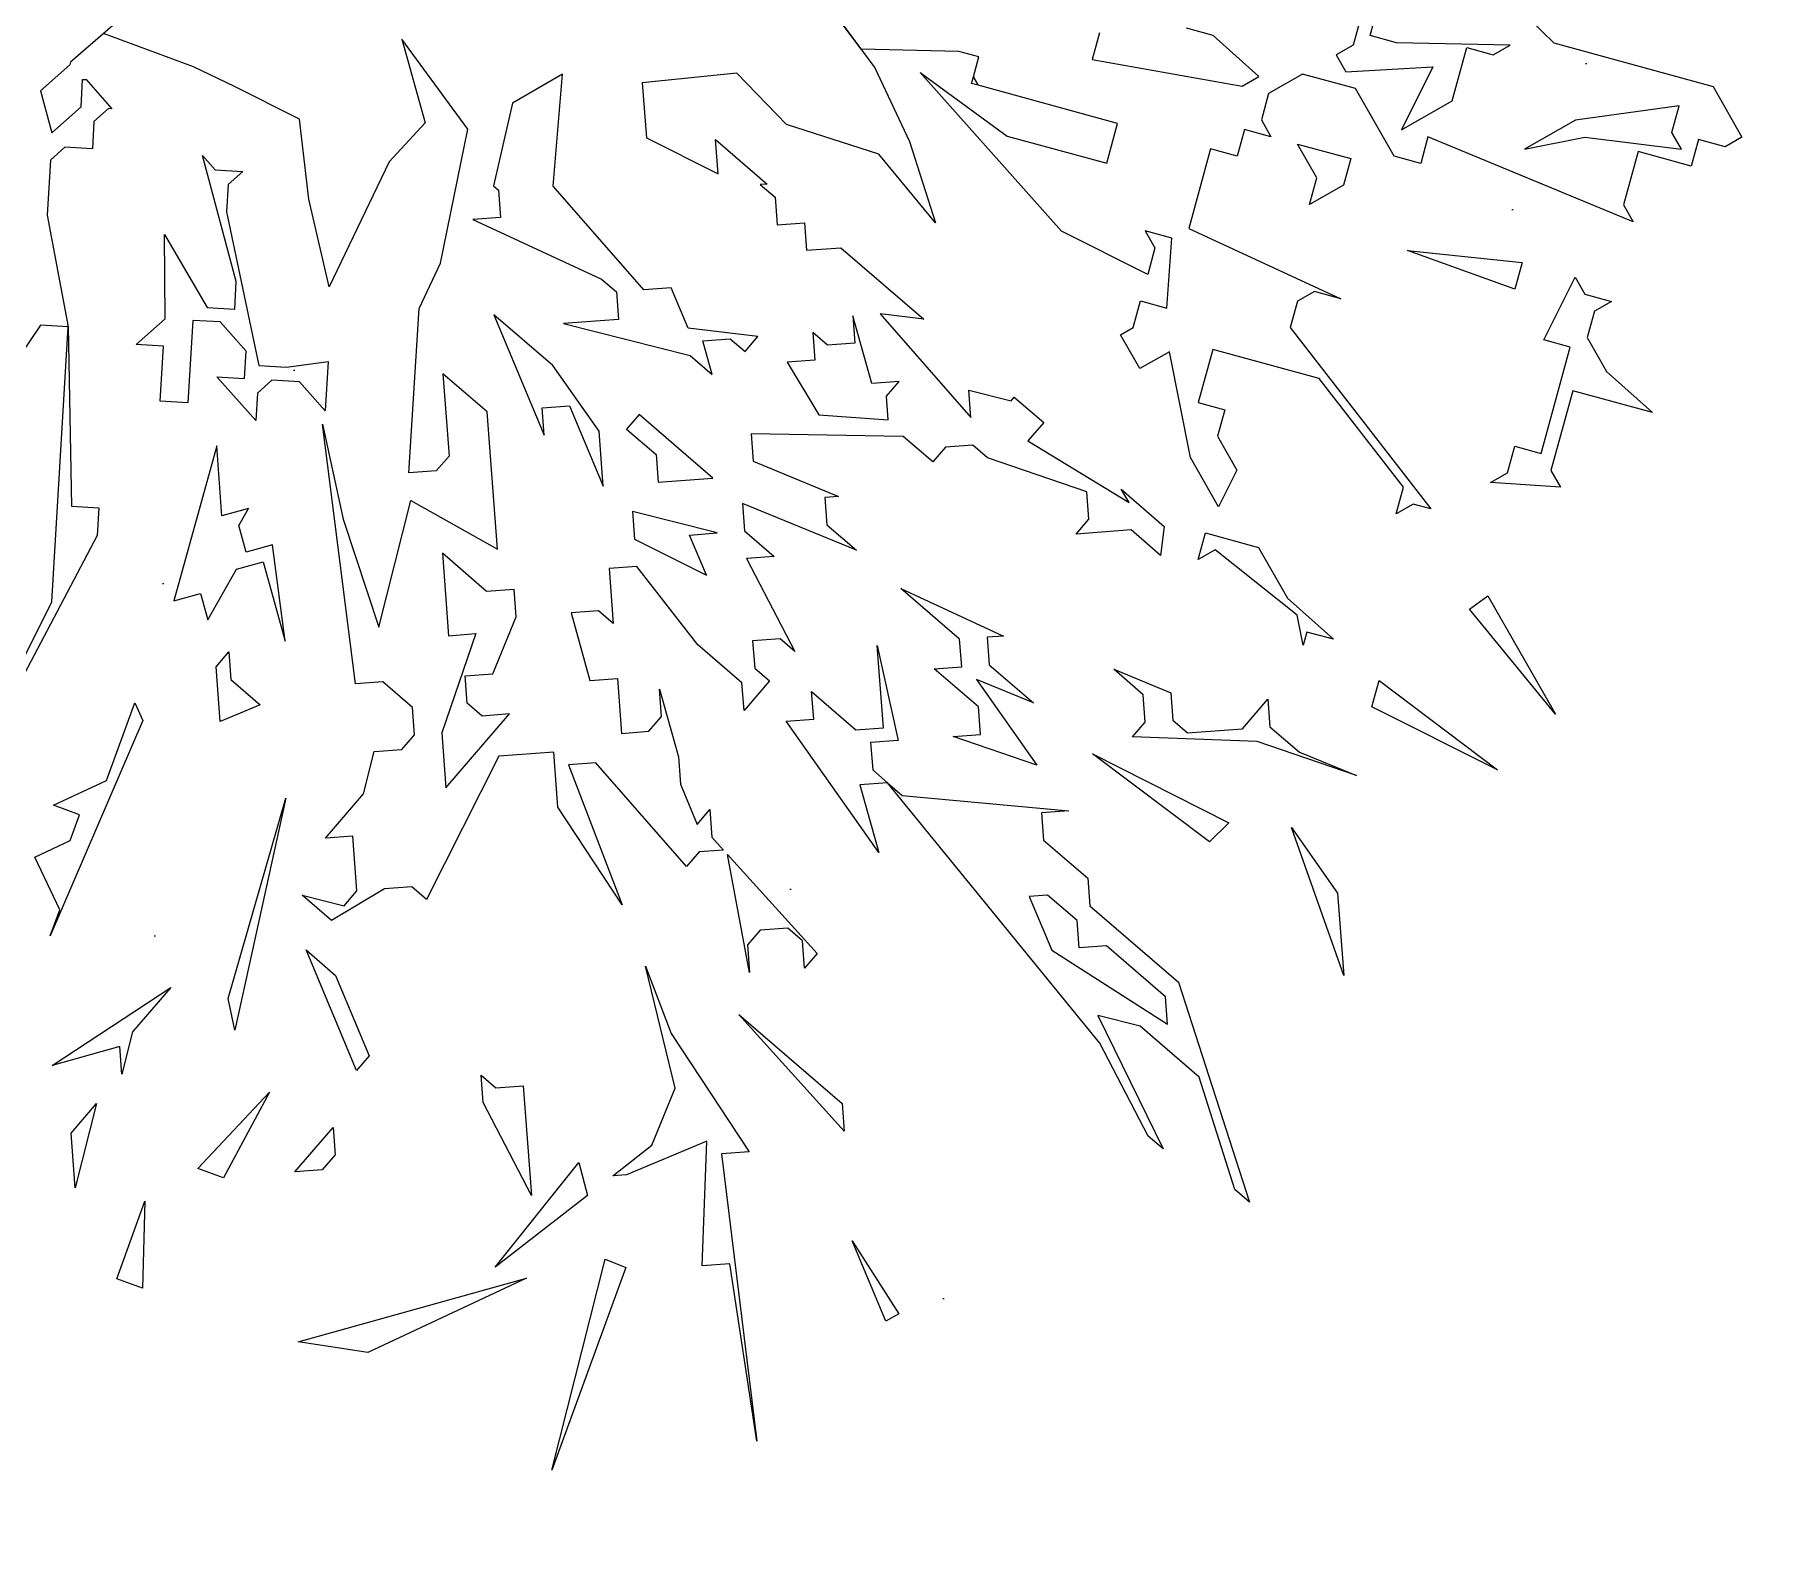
# Model space of a CAD drawing. Header units: millimetres. Extents: x -38151500 to -27467627, y -20617104 to -20349562.
# Drawn here: x -32391838 to -32391105, y -20489318 to -20488673 of the extents above; entities that cross this region are included whole.
import ezdxf

# ---------------------------------------------------------------- set-up
doc = ezdxf.new("R2010")
doc.units = ezdxf.units.MM
doc.header["$MEASUREMENT"] = 0
doc.layers.add('Новый_ГП_озеленение_газон_Ном._пера__74', color=74, linetype='Continuous', lineweight=20)
doc.layers.add('Новый_ГП_озеленение_кустарники_Ном._пера__10', color=7, linetype='Continuous', lineweight=5, true_color=0x616d3a)

msp = doc.modelspace()

# ---------------------------------------------------------------- hatches: boundary and pattern name
at = {"layer": 'Новый_ГП_озеленение_газон_Ном._пера__74', "linetype": 'Continuous', "lineweight": 20}
h = msp.add_hatch(dxfattribs=at)
h.set_pattern_fill('AR_SAND_0005', color=74, style=0, pattern_type=2)
h.set_pattern_definition([(37.5, (5709271.23, 0), (-24.0004694, 734.119856), [0, -579.12, 0, -647.7, 0, -619.125]), (7.5, (5709271.2, 0), (674.284925, 1075.23765), [0, -312.42, 0, -521.97, 0, -200.025]), (327.5, (5708802.6, 0), (1186.488555, 2.155777), [0, -190.5, 0, -685.8, 0, -895.35]), (317.5, (5708802.6, 0), (1145.334679, 334.393985), [0, -95.25, 0, -449.58, 0, -514.35])])
h.paths.add_polyline_path([(-32398350.35, -20497367.72), (-32396559.02, -20498487.23), (-32385931.21, -20481480.46), (-32389482.56, -20479260.77), (-32391580.09, -20482659.05), (-32389868.85, -20483779.86)])

# ---------------------------------------------------------------- linework, layer by layer
at = {"layer": 'Новый_ГП_озеленение_кустарники_Ном._пера__10', "color": 77, "lineweight": 5, "true_color": 0x616d3a}
for p, q in [((-32391236.2, -20488634.82), (-32391193.14, -20488676.92)), ((-32391777.52, -20488645.56), (-32391823.19, -20488685.05)), ((-32391487.34, -20488679.59), (-32391496.92, -20488666.71)), ((-32391496.92, -20488666.71), (-32391481.46, -20488687.5)), ((-32391275.22, -20488666.59), (-32391278.31, -20488677.88)), ((-32391271.12, -20488673.78), (-32391268.03, -20488662.5)), ((-32391770.88, -20488687.15), (-32391809.13, -20488672.9)), ((-32391654.38, -20488713.53), (-32391682.45, -20488675.31)), ((-32391682.45, -20488675.31), (-32391672.52, -20488710.87)), ((-32391386.03, -20488672.66), (-32391389.12, -20488683.94)), ((-32391337.81, -20488673.72), (-32391349.1, -20488670.64)), ((-32391318.33, -20488691.18), (-32391337.81, -20488673.72)), ((-32391259.84, -20488676.87), (-32391271.12, -20488673.78)), ((-32391445.81, -20488680.56), (-32391487.34, -20488679.59)), ((-32391437.35, -20488682.87), (-32391445.81, -20488680.56)), ((-32391439.66, -20488691.34), (-32391437.35, -20488682.87)), ((-32391278.31, -20488677.88), (-32391285.49, -20488681.98)), ((-32391285.49, -20488681.98), (-32391281.39, -20488689.16)), ((-32391211.61, -20488677.93), (-32391259.84, -20488676.87)), ((-32391236.26, -20488701.51), (-32391230.08, -20488678.95)), ((-32391230.08, -20488678.95), (-32391218.8, -20488682.03)), ((-32391218.8, -20488682.03), (-32391211.61, -20488677.93)), ((-32391193.14, -20488676.92), (-32391125.44, -20488695.45)), ((-32391823.5, -20488686.25), (-32391835.87, -20488697.24)), ((-32391823.19, -20488685.05), (-32391823.5, -20488686.25)), ((-32391753.84, -20488695.37), (-32391770.88, -20488687.15)), ((-32391614.23, -20488690.25), (-32391635.36, -20488702.5)), ((-32391618.08, -20488737.77), (-32391614.23, -20488690.25)), ((-32391540.07, -20488689.77), (-32391580.27, -20488693.91)), ((-32391519.05, -20488711.65), (-32391540.07, -20488689.77)), ((-32391481.46, -20488687.5), (-32391466.73, -20488718.8)), ((-32391402.27, -20488756.91), (-32391462.25, -20488689.49)), ((-32391462.25, -20488689.49), (-32391425.32, -20488716.49)), ((-32391389.12, -20488683.94), (-32391325.52, -20488695.28)), ((-32391299.86, -20488690.17), (-32391314.23, -20488698.37)), ((-32391277.3, -20488696.35), (-32391299.86, -20488690.17)), ((-32391281.39, -20488689.16), (-32391244.45, -20488687.14)), ((-32391244.45, -20488687.14), (-32391257.82, -20488713.81)), ((-32391835.87, -20488697.24), (-32391831.06, -20488715.11)), ((-32391818.69, -20488704.11), (-32391818.01, -20488692.43)), ((-32391818.01, -20488692.43), (-32391816.55, -20488692.52)), ((-32391816.55, -20488692.52), (-32391805.55, -20488704.89)), ((-32391725.93, -20488709.28), (-32391753.84, -20488695.37)), ((-32391580.27, -20488693.91), (-32391578.54, -20488717.24)), ((-32391440.43, -20488694.16), (-32391439.66, -20488691.34)), ((-32391437.61, -20488694.93), (-32391440.43, -20488694.16)), ((-32391437.61, -20488694.93), (-32391439.66, -20488691.34)), ((-32391439.66, -20488691.34), (-32391437.61, -20488694.93)), ((-32391378.37, -20488711.14), (-32391437.61, -20488694.93)), ((-32391325.52, -20488695.28), (-32391318.33, -20488691.18)), ((-32391260.9, -20488725.09), (-32391277.3, -20488696.35)), ((-32391125.44, -20488695.45), (-32391113.15, -20488717.01)), ((-32391831.06, -20488715.11), (-32391818.69, -20488704.11)), ((-32391807.01, -20488704.8), (-32391813.2, -20488710.3)), ((-32391805.55, -20488704.89), (-32391807.01, -20488704.8)), ((-32391635.36, -20488702.5), (-32391643.5, -20488737.69)), ((-32391314.23, -20488698.37), (-32391317.32, -20488709.65)), ((-32391257.82, -20488713.81), (-32391236.26, -20488701.51)), ((-32391139.81, -20488703.65), (-32391183.94, -20488709.77)), ((-32391142.9, -20488714.93), (-32391139.81, -20488703.65)), ((-32391813.2, -20488710.3), (-32391813.88, -20488721.97)), ((-32391721.96, -20488743.36), (-32391725.93, -20488709.28)), ((-32391672.52, -20488710.87), (-32391687.75, -20488727.42)), ((-32391479.79, -20488724.23), (-32391519.05, -20488711.65)), ((-32391383, -20488728.07), (-32391378.37, -20488711.14)), ((-32391317.32, -20488709.65), (-32391313.22, -20488716.84)), ((-32391183.94, -20488709.77), (-32391205.49, -20488722.06)), ((-32391666.03, -20488770.46), (-32391654.38, -20488713.53)), ((-32391578.54, -20488717.24), (-32391548.08, -20488732.58)), ((-32391548.08, -20488732.58), (-32391549.16, -20488718)), ((-32391549.16, -20488718), (-32391527.23, -20488736.91)), ((-32391466.73, -20488718.8), (-32391455.75, -20488753.37)), ((-32391425.32, -20488716.49), (-32391383, -20488728.07)), ((-32391324.51, -20488713.75), (-32391327.6, -20488725.03)), ((-32391313.22, -20488716.84), (-32391324.51, -20488713.75)), ((-32391246.53, -20488716.89), (-32391249.62, -20488728.18)), ((-32391159.35, -20488752.88), (-32391246.53, -20488716.89)), ((-32391205.49, -20488722.06), (-32391179.84, -20488716.95)), ((-32391179.84, -20488716.95), (-32391138.8, -20488722.12)), ((-32391138.8, -20488722.12), (-32391142.9, -20488714.93)), ((-32391131.62, -20488718.02), (-32391134.7, -20488729.3)), ((-32391120.33, -20488721.11), (-32391131.62, -20488718.02)), ((-32391113.15, -20488717.01), (-32391120.33, -20488721.11)), ((-32391831.74, -20488726.78), (-32391833.11, -20488750.14)), ((-32391825.56, -20488721.29), (-32391831.74, -20488726.78)), ((-32391813.88, -20488721.97), (-32391825.56, -20488721.29)), ((-32391752.74, -20488778.3), (-32391767.17, -20488724.72)), ((-32391767.17, -20488724.72), (-32391761.67, -20488730.9)), ((-32391455.75, -20488753.37), (-32391479.79, -20488724.23)), ((-32391338.88, -20488721.95), (-32391348.14, -20488755.8)), ((-32391327.6, -20488725.03), (-32391338.88, -20488721.95)), ((-32391293.74, -20488734.3), (-32391301.94, -20488719.93)), ((-32391301.94, -20488719.93), (-32391279.37, -20488726.1)), ((-32391279.37, -20488726.1), (-32391282.46, -20488737.38)), ((-32391249.62, -20488728.18), (-32391260.9, -20488725.09)), ((-32391157.27, -20488723.13), (-32391163.45, -20488745.69)), ((-32391134.7, -20488729.3), (-32391157.27, -20488723.13)), ((-32391761.67, -20488730.9), (-32391749.99, -20488731.59)), ((-32391749.99, -20488731.59), (-32391756.18, -20488737.08)), ((-32391687.75, -20488727.42), (-32391713.27, -20488780.58)), ((-32391296.83, -20488745.58), (-32391293.74, -20488734.3)), ((-32391756.18, -20488737.08), (-32391756.86, -20488748.76)), ((-32391643.5, -20488737.69), (-32391641.42, -20488739.49)), ((-32391641.42, -20488739.49), (-32391640.55, -20488751.16)), ((-32391579.63, -20488781.84), (-32391618.08, -20488737.77)), ((-32391527.23, -20488736.91), (-32391530.15, -20488737.12)), ((-32391530.15, -20488737.12), (-32391523.89, -20488742.52)), ((-32391282.46, -20488737.38), (-32391296.83, -20488745.58)), ((-32391756.86, -20488748.76), (-32391743.12, -20488814.02)), ((-32391713.27, -20488780.58), (-32391721.96, -20488743.36)), ((-32391523.89, -20488742.52), (-32391523.02, -20488754.19)), ((-32391163.45, -20488745.69), (-32391159.35, -20488752.88)), ((-32391833.11, -20488750.14), (-32391824.18, -20488797.54)), ((-32391640.55, -20488751.16), (-32391652.22, -20488752.02)), ((-32391652.22, -20488752.02), (-32391597.56, -20488777.3)), ((-32391523.02, -20488754.19), (-32391511.36, -20488753.33)), ((-32391511.36, -20488753.33), (-32391510.49, -20488764.99)), ((-32391348.14, -20488755.8), (-32391283.53, -20488785.61)), ((-32391783.25, -20488758.28), (-32391765.1, -20488789.29)), ((-32391782.96, -20488794.1), (-32391783.25, -20488758.28)), ((-32391510.49, -20488764.99), (-32391495.91, -20488763.92)), ((-32391495.91, -20488763.92), (-32391460.67, -20488794.3)), ((-32391365.6, -20488775.28), (-32391402.27, -20488756.91)), ((-32391355.33, -20488759.9), (-32391366.61, -20488756.81)), ((-32391366.61, -20488756.81), (-32391362.51, -20488763.99)), ((-32391357.41, -20488789.65), (-32391355.33, -20488759.9)), ((-32391675.1, -20488789.69), (-32391666.03, -20488770.46)), ((-32391362.51, -20488763.99), (-32391365.6, -20488775.28)), ((-32391209.65, -20488781.57), (-32391255.18, -20488765.06)), ((-32391255.18, -20488765.06), (-32391206.56, -20488770.28)), ((-32391206.56, -20488770.28), (-32391209.65, -20488781.57)), ((-32391753.42, -20488789.98), (-32391752.74, -20488778.3)), ((-32391597.56, -20488777.3), (-32391591.3, -20488782.71)), ((-32391197.36, -20488803.12), (-32391183.99, -20488776.46)), ((-32391183.99, -20488776.46), (-32391179.9, -20488783.64)), ((-32391591.3, -20488782.71), (-32391590.43, -20488794.37)), ((-32391567.96, -20488780.98), (-32391579.63, -20488781.84)), ((-32391560.83, -20488798.05), (-32391567.96, -20488780.98)), ((-32391294.81, -20488782.52), (-32391302, -20488786.62)), ((-32391283.53, -20488785.61), (-32391294.81, -20488782.52)), ((-32391179.9, -20488783.64), (-32391168.61, -20488786.73)), ((-32391765.1, -20488789.29), (-32391753.42, -20488789.98)), ((-32391679.45, -20488859.61), (-32391675.1, -20488789.69)), ((-32391618.3, -20488814.03), (-32391643.36, -20488792.42)), ((-32391643.36, -20488792.42), (-32391621.98, -20488843.63)), ((-32391482.84, -20488821.6), (-32391490.83, -20488792.87)), ((-32391490.83, -20488792.87), (-32391489.97, -20488804.53)), ((-32391460.67, -20488794.3), (-32391479.17, -20488792)), ((-32391479.17, -20488792), (-32391440.71, -20488836.08)), ((-32391371.78, -20488797.85), (-32391368.69, -20488786.56)), ((-32391368.69, -20488786.56), (-32391357.41, -20488789.65)), ((-32391302, -20488786.62), (-32391305.08, -20488797.9)), ((-32391175.8, -20488790.83), (-32391178.89, -20488802.11)), ((-32391168.61, -20488786.73), (-32391175.8, -20488790.83)), ((-32391835.86, -20488796.85), (-32391855.09, -20488825.02)), ((-32391824.18, -20488797.54), (-32391835.86, -20488796.85)), ((-32391831.04, -20488914.32), (-32391824.18, -20488797.54)), ((-32391824.18, -20488797.54), (-32391822.8, -20488873.79)), ((-32391795.33, -20488805.1), (-32391782.96, -20488794.1)), ((-32391771.28, -20488794.79), (-32391773.34, -20488829.82)), ((-32391759.61, -20488795.48), (-32391771.28, -20488794.79)), ((-32391748.61, -20488807.84), (-32391759.61, -20488795.48)), ((-32391590.43, -20488794.37), (-32391613.77, -20488796.1)), ((-32391613.77, -20488796.1), (-32391559.97, -20488809.71)), ((-32391531.24, -20488801.72), (-32391560.83, -20488798.05)), ((-32391501.64, -20488805.4), (-32391507.9, -20488799.99)), ((-32391507.9, -20488799.99), (-32391507.04, -20488811.66)), ((-32391377.17, -20488800.92), (-32391371.78, -20488797.85)), ((-32391305.08, -20488797.9), (-32391245.3, -20488874.9)), ((-32391783.65, -20488805.78), (-32391795.33, -20488805.1)), ((-32391785.02, -20488829.14), (-32391783.65, -20488805.78)), ((-32391749.3, -20488819.52), (-32391748.61, -20488807.84)), ((-32391554.57, -20488803.45), (-32391542.9, -20488802.58)), ((-32391550.57, -20488817.82), (-32391554.57, -20488803.45)), ((-32391542.9, -20488802.58), (-32391536.64, -20488807.99)), ((-32391536.64, -20488807.99), (-32391531.24, -20488801.72)), ((-32391489.97, -20488804.53), (-32391501.64, -20488805.4)), ((-32391368.97, -20488815.29), (-32391377.17, -20488800.92)), ((-32391337.93, -20488807.11), (-32391344.1, -20488829.68)), ((-32391292.79, -20488819.46), (-32391337.93, -20488807.11)), ((-32391198.42, -20488851.35), (-32391186.07, -20488806.21)), ((-32391186.07, -20488806.21), (-32391197.36, -20488803.12)), ((-32391178.89, -20488802.11), (-32391170.69, -20488816.48)), ((-32391743.12, -20488814.02), (-32391731.44, -20488814.71)), ((-32391731.44, -20488814.71), (-32391713.72, -20488812.23)), ((-32391713.72, -20488812.23), (-32391714.95, -20488833.26)), ((-32391598.65, -20488841.9), (-32391618.3, -20488814.03)), ((-32391559.97, -20488809.71), (-32391550.57, -20488817.82)), ((-32391507.04, -20488811.66), (-32391518.71, -20488812.52)), ((-32391518.71, -20488812.52), (-32391505.31, -20488834.99)), ((-32391356.39, -20488808.12), (-32391368.97, -20488815.29)), ((-32391347.45, -20488853.01), (-32391356.39, -20488808.12)), ((-32391744.49, -20488837.38), (-32391760.98, -20488818.83)), ((-32391760.98, -20488818.83), (-32391749.3, -20488819.52)), ((-32391737.62, -20488820.2), (-32391743.8, -20488825.7)), ((-32391725.94, -20488820.89), (-32391737.62, -20488820.2)), ((-32391714.95, -20488833.26), (-32391725.94, -20488820.89)), ((-32391646.18, -20488833.69), (-32391664.97, -20488817.48)), ((-32391664.97, -20488817.48), (-32391662.38, -20488852.48)), ((-32391471.18, -20488820.74), (-32391482.84, -20488821.6)), ((-32391476.58, -20488827), (-32391471.18, -20488820.74)), ((-32391256.92, -20488865.66), (-32391292.79, -20488819.46)), ((-32391170.69, -20488816.48), (-32391151.21, -20488833.94)), ((-32391773.34, -20488829.82), (-32391785.02, -20488829.14)), ((-32391743.8, -20488825.7), (-32391744.49, -20488837.38)), ((-32391475.84, -20488837), (-32391476.58, -20488827)), ((-32391440.71, -20488836.08), (-32391441.58, -20488824.41)), ((-32391441.58, -20488824.41), (-32391423.65, -20488828.95)), ((-32391423.65, -20488828.95), (-32391422.3, -20488827.38)), ((-32391422.3, -20488827.38), (-32391409.77, -20488838.19)), ((-32391344.1, -20488829.68), (-32391332.82, -20488832.76)), ((-32391185.06, -20488824.68), (-32391194.32, -20488858.53)), ((-32391151.21, -20488833.94), (-32391185.06, -20488824.68)), ((-32391641.86, -20488892.02), (-32391646.18, -20488833.69)), ((-32391622.84, -20488831.96), (-32391611.18, -20488831.1)), ((-32391621.98, -20488843.63), (-32391622.84, -20488831.96)), ((-32391611.18, -20488831.1), (-32391596.92, -20488865.24)), ((-32391581.58, -20488834.77), (-32391586.98, -20488841.04)), ((-32391550.25, -20488861.78), (-32391581.58, -20488834.77)), ((-32391505.31, -20488834.99), (-32391475.84, -20488837)), ((-32391332.82, -20488832.76), (-32391335.9, -20488844.05)), ((-32391702.14, -20488949.27), (-32391716.18, -20488838.87)), ((-32391716.18, -20488838.87), (-32391707.32, -20488879.27)), ((-32391596.92, -20488865.24), (-32391598.65, -20488841.9)), ((-32391586.98, -20488841.04), (-32391574.45, -20488851.84)), ((-32391469.45, -20488844.07), (-32391534.05, -20488842.99)), ((-32391534.05, -20488842.99), (-32391533.18, -20488854.65)), ((-32391456.92, -20488854.87), (-32391469.45, -20488844.07)), ((-32391409.77, -20488838.19), (-32391416.52, -20488846.02)), ((-32391335.9, -20488844.05), (-32391327.71, -20488858.42)), ((-32391761.07, -20488848.15), (-32391779.28, -20488913.89)), ((-32391758.9, -20488877.9), (-32391761.07, -20488848.15)), ((-32391574.45, -20488851.84), (-32391573.59, -20488863.51)), ((-32391451.52, -20488848.61), (-32391456.92, -20488854.87)), ((-32391439.85, -20488847.75), (-32391451.52, -20488848.61)), ((-32391433.59, -20488853.15), (-32391439.85, -20488847.75)), ((-32391416.52, -20488846.02), (-32391373.53, -20488872.16)), ((-32391212.79, -20488859.54), (-32391209.71, -20488848.26)), ((-32391209.71, -20488848.26), (-32391198.42, -20488851.35)), ((-32391667.78, -20488858.75), (-32391679.45, -20488859.61)), ((-32391662.38, -20488852.48), (-32391667.78, -20488858.75)), ((-32391533.18, -20488854.65), (-32391496.89, -20488869.56)), ((-32391391.46, -20488867.63), (-32391433.59, -20488853.15)), ((-32391335.5, -20488873.97), (-32391347.45, -20488853.01)), ((-32391327.71, -20488858.42), (-32391335.5, -20488873.97)), ((-32391194.32, -20488858.53), (-32391190.23, -20488865.72)), ((-32391573.59, -20488863.51), (-32391550.25, -20488861.78)), ((-32391373.53, -20488872.16), (-32391376.87, -20488866.55)), ((-32391376.87, -20488866.55), (-32391358.6, -20488882.3)), ((-32391260.01, -20488876.94), (-32391256.92, -20488865.66)), ((-32391219.98, -20488863.64), (-32391212.79, -20488859.54)), ((-32391190.23, -20488865.72), (-32391219.98, -20488863.64)), ((-32391822.8, -20488873.79), (-32391811.12, -20488874.48)), ((-32391692.2, -20488925.07), (-32391678.59, -20488871.28)), ((-32391678.59, -20488871.28), (-32391641.86, -20488892.02)), ((-32391489.33, -20488892.46), (-32391537.72, -20488872.58)), ((-32391537.72, -20488872.58), (-32391536.86, -20488884.25)), ((-32391496.89, -20488869.56), (-32391502.72, -20488869.99)), ((-32391502.72, -20488869.99), (-32391501.86, -20488881.66)), ((-32391390.59, -20488879.29), (-32391391.46, -20488867.63)), ((-32391252.82, -20488872.85), (-32391260.01, -20488876.94)), ((-32391245.3, -20488874.9), (-32391252.82, -20488872.85)), ((-32391811.12, -20488874.48), (-32391811.81, -20488886.16)), ((-32391747.63, -20488874.78), (-32391758.9, -20488877.9)), ((-32391751.7, -20488881.98), (-32391747.63, -20488874.78)), ((-32391707.32, -20488879.27), (-32391692.2, -20488925.07)), ((-32391548.53, -20488885.11), (-32391584.39, -20488876.04)), ((-32391584.39, -20488876.04), (-32391583.53, -20488887.71)), ((-32391396, -20488885.56), (-32391390.59, -20488879.29)), ((-32391811.81, -20488886.16), (-32391877.75, -20489011.19)), ((-32391748.58, -20488893.25), (-32391751.7, -20488881.98)), ((-32391583.53, -20488887.71), (-32391553.06, -20488903.05)), ((-32391560.19, -20488885.98), (-32391548.53, -20488885.11)), ((-32391553.06, -20488903.05), (-32391560.19, -20488885.98)), ((-32391536.86, -20488884.25), (-32391524.33, -20488895.05)), ((-32391501.86, -20488881.66), (-32391489.33, -20488892.46)), ((-32391372.66, -20488883.83), (-32391396, -20488885.56)), ((-32391360.13, -20488894.63), (-32391372.66, -20488883.83)), ((-32391358.6, -20488882.3), (-32391360.13, -20488894.63)), ((-32391344.16, -20488896.37), (-32391341.07, -20488885.08)), ((-32391341.07, -20488885.08), (-32391318.5, -20488891.26)), ((-32391737.31, -20488890.13), (-32391748.58, -20488893.25)), ((-32391732.01, -20488931.15), (-32391737.31, -20488890.13)), ((-32391665.19, -20488893.75), (-32391662.6, -20488928.75)), ((-32391646.4, -20488909.95), (-32391665.19, -20488893.75)), ((-32391524.33, -20488895.05), (-32391536, -20488895.92)), ((-32391536, -20488895.92), (-32391515.47, -20488935.46)), ((-32391336.97, -20488892.27), (-32391344.16, -20488896.37)), ((-32391302.11, -20488920), (-32391336.97, -20488892.27)), ((-32391318.5, -20488891.26), (-32391306.21, -20488912.82)), ((-32391764.88, -20488922.04), (-32391752.66, -20488900.45)), ((-32391752.66, -20488900.45), (-32391741.38, -20488897.33)), ((-32391741.38, -20488897.33), (-32391732.01, -20488931.15)), ((-32391582.66, -20488899.37), (-32391594.33, -20488900.24)), ((-32391594.33, -20488900.24), (-32391592.6, -20488923.57)), ((-32391556.74, -20488932.65), (-32391582.66, -20488899.37)), ((-32391634.73, -20488909.09), (-32391646.4, -20488909.95)), ((-32391633.87, -20488920.76), (-32391634.73, -20488909.09)), ((-32391445.47, -20488930.28), (-32391470.53, -20488908.67)), ((-32391470.53, -20488908.67), (-32391426.81, -20488928.89)), ((-32391870.88, -20488994.02), (-32391831.04, -20488914.32)), ((-32391779.28, -20488913.89), (-32391768.01, -20488910.77)), ((-32391768.01, -20488910.77), (-32391764.88, -20488922.04)), ((-32391306.21, -20488912.82), (-32391286.73, -20488930.28)), ((-32391228.84, -20488917.51), (-32391221.05, -20488911.86)), ((-32391192.36, -20488962.16), (-32391228.84, -20488917.51)), ((-32391221.05, -20488911.86), (-32391192.36, -20488962.16)), ((-32391643.81, -20488944.95), (-32391633.87, -20488920.76)), ((-32391598.87, -20488918.17), (-32391610.53, -20488919.03)), ((-32391610.53, -20488919.03), (-32391602.54, -20488947.77)), ((-32391592.6, -20488923.57), (-32391598.87, -20488918.17)), ((-32391299.56, -20488932.83), (-32391302.11, -20488920)), ((-32391650.94, -20488927.89), (-32391665.41, -20488970.01)), ((-32391662.6, -20488928.75), (-32391650.94, -20488927.89)), ((-32391521.74, -20488930.05), (-32391533.41, -20488930.92)), ((-32391533.41, -20488930.92), (-32391532.54, -20488942.58)), ((-32391515.47, -20488935.46), (-32391521.74, -20488930.05)), ((-32391444.61, -20488941.94), (-32391445.47, -20488930.28)), ((-32391426.81, -20488928.89), (-32391433.81, -20488929.41)), ((-32391433.81, -20488929.41), (-32391432.94, -20488941.08)), ((-32391298.01, -20488927.19), (-32391299.56, -20488932.83)), ((-32391286.73, -20488930.28), (-32391298.01, -20488927.19)), ((-32391761.34, -20488941.92), (-32391755.94, -20488935.66)), ((-32391755.94, -20488935.66), (-32391755.07, -20488947.32)), ((-32391537.94, -20488948.85), (-32391556.74, -20488932.65)), ((-32391477.88, -20488967.87), (-32391480.47, -20488932.87)), ((-32391480.47, -20488932.87), (-32391471.62, -20488973.27)), ((-32391759.61, -20488965.25), (-32391761.34, -20488941.92)), ((-32391655.47, -20488945.82), (-32391643.81, -20488944.95)), ((-32391654.61, -20488957.48), (-32391655.47, -20488945.82)), ((-32391602.54, -20488947.77), (-32391590.88, -20488946.9)), ((-32391590.88, -20488946.9), (-32391589.15, -20488970.24)), ((-32391532.54, -20488942.58), (-32391526.28, -20488947.99)), ((-32391456.28, -20488942.81), (-32391444.61, -20488941.94)), ((-32391437.48, -20488959.01), (-32391456.28, -20488942.81)), ((-32391432.94, -20488941.08), (-32391414.15, -20488957.28)), ((-32391367.48, -20488953.83), (-32391380.01, -20488943.03)), ((-32391380.01, -20488943.03), (-32391355.82, -20488952.97)), ((-32391755.07, -20488947.32), (-32391742.54, -20488958.13)), ((-32391690.47, -20488948.41), (-32391702.14, -20488949.27)), ((-32391677.94, -20488959.21), (-32391690.47, -20488948.41)), ((-32391572.08, -20488963.11), (-32391572.94, -20488951.44)), ((-32391572.94, -20488951.44), (-32391564.95, -20488980.18)), ((-32391537.08, -20488960.52), (-32391537.94, -20488948.85)), ((-32391526.28, -20488947.99), (-32391537.08, -20488960.52)), ((-32391507.48, -20488964.19), (-32391508.35, -20488952.52)), ((-32391508.35, -20488952.52), (-32391489.55, -20488968.73)), ((-32391414.15, -20488957.28), (-32391438.35, -20488947.34)), ((-32391438.35, -20488947.34), (-32391412.64, -20488983.79)), ((-32391366.62, -20488965.5), (-32391367.48, -20488953.83)), ((-32391355.82, -20488952.97), (-32391354.95, -20488964.63)), ((-32391270.34, -20488959.02), (-32391267.25, -20488947.73)), ((-32391267.25, -20488947.73), (-32391217, -20488985.74)), ((-32391807.85, -20488990.28), (-32391795.9, -20488957.28)), ((-32391795.9, -20488957.28), (-32391792.39, -20488964.78)), ((-32391742.54, -20488958.13), (-32391759.61, -20488965.25)), ((-32391677.08, -20488970.88), (-32391677.94, -20488959.21)), ((-32391648.35, -20488962.89), (-32391654.61, -20488957.48)), ((-32391436.62, -20488970.68), (-32391437.48, -20488959.01)), ((-32391325.35, -20488968.31), (-32391314.55, -20488955.78)), ((-32391314.55, -20488955.78), (-32391313.69, -20488967.45)), ((-32391217, -20488985.74), (-32391270.34, -20488959.02)), ((-32391792.39, -20488964.78), (-32391831.75, -20489056.28)), ((-32391663.69, -20488993.35), (-32391636.68, -20488962.02)), ((-32391636.68, -20488962.02), (-32391648.35, -20488962.89)), ((-32391577.48, -20488969.37), (-32391572.08, -20488963.11)), ((-32391519.15, -20488965.05), (-32391507.48, -20488964.19)), ((-32391479.83, -20489020.8), (-32391519.15, -20488965.05)), ((-32391489.55, -20488968.73), (-32391477.88, -20488967.87)), ((-32391372.02, -20488971.76), (-32391366.62, -20488965.5)), ((-32391354.95, -20488964.63), (-32391348.69, -20488970.04)), ((-32391348.69, -20488970.04), (-32391325.35, -20488968.31)), ((-32391313.69, -20488967.45), (-32391301.16, -20488978.25)), ((-32391682.48, -20488977.14), (-32391677.08, -20488970.88)), ((-32391665.41, -20488970.01), (-32391663.69, -20488993.35)), ((-32391589.15, -20488970.24), (-32391577.48, -20488969.37)), ((-32391471.62, -20488973.27), (-32391483.29, -20488974.13)), ((-32391483.29, -20488974.13), (-32391482.42, -20488985.8)), ((-32391448.29, -20488971.54), (-32391436.62, -20488970.68)), ((-32391412.64, -20488983.79), (-32391448.29, -20488971.54)), ((-32391319.09, -20488973.71), (-32391372.02, -20488971.76)), ((-32391276.96, -20488988.19), (-32391319.09, -20488973.71)), ((-32391698.69, -20488995.94), (-32391694.15, -20488978.01)), ((-32391694.15, -20488978.01), (-32391682.48, -20488977.14)), ((-32391641.22, -20488979.95), (-32391671.9, -20489040.88)), ((-32391617.88, -20488978.23), (-32391641.22, -20488979.95)), ((-32391616.16, -20489001.56), (-32391617.88, -20488978.23)), ((-32391599.95, -20488982.77), (-32391611.62, -20488983.63)), ((-32391611.62, -20488983.63), (-32391588.85, -20489043.15)), ((-32391561.5, -20489026.84), (-32391599.95, -20488982.77)), ((-32391564.95, -20488980.18), (-32391564.09, -20488991.84)), ((-32391339.4, -20489016.27), (-32391389.09, -20488978.89)), ((-32391389.09, -20488978.89), (-32391331.06, -20489008.3)), ((-32391301.16, -20488978.25), (-32391276.96, -20488988.19)), ((-32391830.33, -20489000.81), (-32391807.85, -20488990.28)), ((-32391476.16, -20488991.2), (-32391487.82, -20488992.06)), ((-32391482.42, -20488985.8), (-32391476.16, -20488991.2)), ((-32391476.16, -20488991.2), (-32391469.89, -20488996.6)), ((-32391385.86, -20489101.82), (-32391476.16, -20488991.2)), ((-32391756.25, -20489082.86), (-32391731.74, -20488997.72)), ((-32391731.74, -20488997.72), (-32391753.41, -20489096.34)), ((-32391714.89, -20489014.73), (-32391698.69, -20488995.94)), ((-32391564.09, -20488991.84), (-32391556.96, -20489008.91)), ((-32391487.82, -20488992.06), (-32391479.83, -20489020.8)), ((-32391469.89, -20488996.6), (-32391399.03, -20489003.09)), ((-32391819.33, -20489004.79), (-32391830.33, -20489000.81)), ((-32391823.31, -20489015.79), (-32391819.33, -20489004.79)), ((-32391588.85, -20489043.15), (-32391616.16, -20489001.56)), ((-32391556.96, -20489008.91), (-32391551.56, -20489002.65)), ((-32391551.56, -20489002.65), (-32391550.7, -20489014.31)), ((-32391399.03, -20489003.09), (-32391410.7, -20489003.95)), ((-32391410.7, -20489003.95), (-32391409.83, -20489015.62)), ((-32391331.06, -20489008.3), (-32391339.4, -20489016.27)), ((-32391282.32, -20489073.15), (-32391304.56, -20489010.28)), ((-32391304.56, -20489010.28), (-32391284.91, -20489038.15)), ((-32391838.29, -20489022.8), (-32391823.31, -20489015.79)), ((-32391703.23, -20489013.87), (-32391714.89, -20489014.73)), ((-32391701.5, -20489037.2), (-32391703.23, -20489013.87)), ((-32391556.1, -20489020.58), (-32391561.5, -20489026.84)), ((-32391545.73, -20489019.81), (-32391556.1, -20489020.58)), ((-32391550.7, -20489014.31), (-32391545.73, -20489019.81)), ((-32391409.83, -20489015.62), (-32391391.04, -20489031.82)), ((-32391827.77, -20489045.28), (-32391838.29, -20489022.8)), ((-32391534.71, -20489071.78), (-32391544.07, -20489021.64)), ((-32391544.07, -20489021.64), (-32391505.98, -20489063.79)), ((-32391391.04, -20489031.82), (-32391390.17, -20489043.49)), ((-32391712.3, -20489049.73), (-32391724.83, -20489038.93)), ((-32391724.83, -20489038.93), (-32391706.9, -20489043.47)), ((-32391689.83, -20489036.34), (-32391712.3, -20489049.73)), ((-32391706.9, -20489043.47), (-32391701.5, -20489037.2)), ((-32391678.16, -20489035.48), (-32391689.83, -20489036.34)), ((-32391671.9, -20489040.88), (-32391678.16, -20489035.48)), ((-32391408.1, -20489038.95), (-32391415.88, -20489039.53)), ((-32391415.88, -20489039.53), (-32391406.38, -20489062.28)), ((-32391395.57, -20489049.75), (-32391408.1, -20489038.95)), ((-32391284.91, -20489038.15), (-32391282.32, -20489073.15)), ((-32391831.75, -20489056.28), (-32391827.77, -20489045.28)), ((-32391394.71, -20489061.42), (-32391395.57, -20489049.75)), ((-32391390.17, -20489043.49), (-32391352.58, -20489075.9)), ((-32391530.17, -20489053.85), (-32391535.57, -20489060.11)), ((-32391518.51, -20489052.99), (-32391530.17, -20489053.85)), ((-32391512.24, -20489058.39), (-32391518.51, -20489052.99)), ((-32391701.72, -20489113.47), (-32391723.1, -20489062.26)), ((-32391723.1, -20489062.26), (-32391710.57, -20489073.07)), ((-32391535.57, -20489060.11), (-32391534.71, -20489071.78)), ((-32391511.38, -20489070.05), (-32391512.24, -20489058.39)), ((-32391505.98, -20489063.79), (-32391511.38, -20489070.05)), ((-32391406.38, -20489062.28), (-32391357.12, -20489093.83)), ((-32391383.04, -20489060.56), (-32391394.71, -20489061.42)), ((-32391357.98, -20489082.16), (-32391383.04, -20489060.56)), ((-32391566.26, -20489121.04), (-32391578.89, -20489069.19)), ((-32391578.89, -20489069.19), (-32391567.98, -20489097.71)), ((-32391830.92, -20489111.3), (-32391780.57, -20489078.25)), ((-32391780.57, -20489078.25), (-32391796.78, -20489097.04)), ((-32391710.57, -20489073.07), (-32391696.32, -20489107.2)), ((-32391352.58, -20489075.9), (-32391322.29, -20489169.4)), ((-32391753.41, -20489096.34), (-32391756.25, -20489082.86)), ((-32391357.12, -20489093.83), (-32391357.98, -20489082.16)), ((-32391494.53, -20489139.19), (-32391539.25, -20489089.71)), ((-32391539.25, -20489089.71), (-32391495.39, -20489127.52)), ((-32391368.79, -20489094.69), (-32391386.72, -20489090.16)), ((-32391386.72, -20489090.16), (-32391359.07, -20489146.76)), ((-32391796.78, -20489097.04), (-32391801.32, -20489114.97)), ((-32391567.98, -20489097.71), (-32391534.93, -20489148.05)), ((-32391343.73, -20489116.3), (-32391368.79, -20489094.69)), ((-32391802.18, -20489103.31), (-32391830.92, -20489111.3)), ((-32391801.32, -20489114.97), (-32391802.18, -20489103.31)), ((-32391696.32, -20489107.2), (-32391701.72, -20489113.47)), ((-32391365.33, -20489141.36), (-32391385.86, -20489101.82)), ((-32391647.92, -20489127.08), (-32391648.79, -20489115.42)), ((-32391648.79, -20489115.42), (-32391642.52, -20489120.82)), ((-32391769.15, -20489155.15), (-32391738.7, -20489122.62)), ((-32391738.7, -20489122.62), (-32391758.15, -20489159.13)), ((-32391642.52, -20489120.82), (-32391630.86, -20489119.95)), ((-32391630.86, -20489119.95), (-32391627.4, -20489166.62)), ((-32391576.2, -20489145.24), (-32391566.26, -20489121.04)), ((-32391328.56, -20489164), (-32391343.73, -20489116.3)), ((-32391822.92, -20489140.03), (-32391812.12, -20489127.5)), ((-32391812.12, -20489127.5), (-32391821.2, -20489163.37)), ((-32391627.4, -20489166.62), (-32391647.92, -20489127.08)), ((-32391495.39, -20489127.52), (-32391494.53, -20489139.19)), ((-32391727.86, -20489156.46), (-32391711.66, -20489137.66)), ((-32391711.66, -20489137.66), (-32391710.8, -20489149.33)), ((-32391821.2, -20489163.37), (-32391822.92, -20489140.03)), ((-32391592.83, -20489158.2), (-32391576.2, -20489145.24)), ((-32391552.86, -20489143.51), (-32391587, -20489157.77)), ((-32391554.81, -20489196.44), (-32391552.86, -20489143.51)), ((-32391359.07, -20489146.76), (-32391365.33, -20489141.36)), ((-32391710.8, -20489149.33), (-32391716.2, -20489155.6)), ((-32391642.74, -20489197.08), (-32391607.24, -20489152.51)), ((-32391607.24, -20489152.51), (-32391603.55, -20489166.54)), ((-32391534.93, -20489148.05), (-32391546.6, -20489148.91)), ((-32391546.6, -20489148.91), (-32391531.7, -20489270.98)), ((-32391758.15, -20489159.13), (-32391769.15, -20489155.15)), ((-32391716.2, -20489155.6), (-32391727.86, -20489156.46)), ((-32391587, -20489157.77), (-32391592.83, -20489158.2)), ((-32391603.55, -20489166.54), (-32391642.74, -20489197.08)), ((-32391322.29, -20489169.4), (-32391328.56, -20489164)), ((-32391803.53, -20489201.91), (-32391791.58, -20489168.91)), ((-32391791.58, -20489168.91), (-32391792.53, -20489205.89)), ((-32391476.82, -20489219.99), (-32391491.08, -20489185.86)), ((-32391491.08, -20489185.86), (-32391471.37, -20489216.85)), ((-32391618.77, -20489283.29), (-32391596.08, -20489193.63)), ((-32391596.08, -20489193.63), (-32391587.23, -20489197.2)), ((-32391543.15, -20489195.58), (-32391554.81, -20489196.44)), ((-32391531.7, -20489270.98), (-32391543.15, -20489195.58)), ((-32391792.53, -20489205.89), (-32391803.53, -20489201.91)), ((-32391726.41, -20489228.75), (-32391629.5, -20489201.63)), ((-32391629.5, -20489201.63), (-32391696.92, -20489233.2)), ((-32391587.23, -20489197.2), (-32391618.77, -20489283.29)), ((-32391471.37, -20489216.85), (-32391476.82, -20489219.99)), ((-32391696.92, -20489233.2), (-32391726.41, -20489228.75))]:
    msp.add_line(p, q, dxfattribs=at)

doc.saveas('drawing.dxf')
